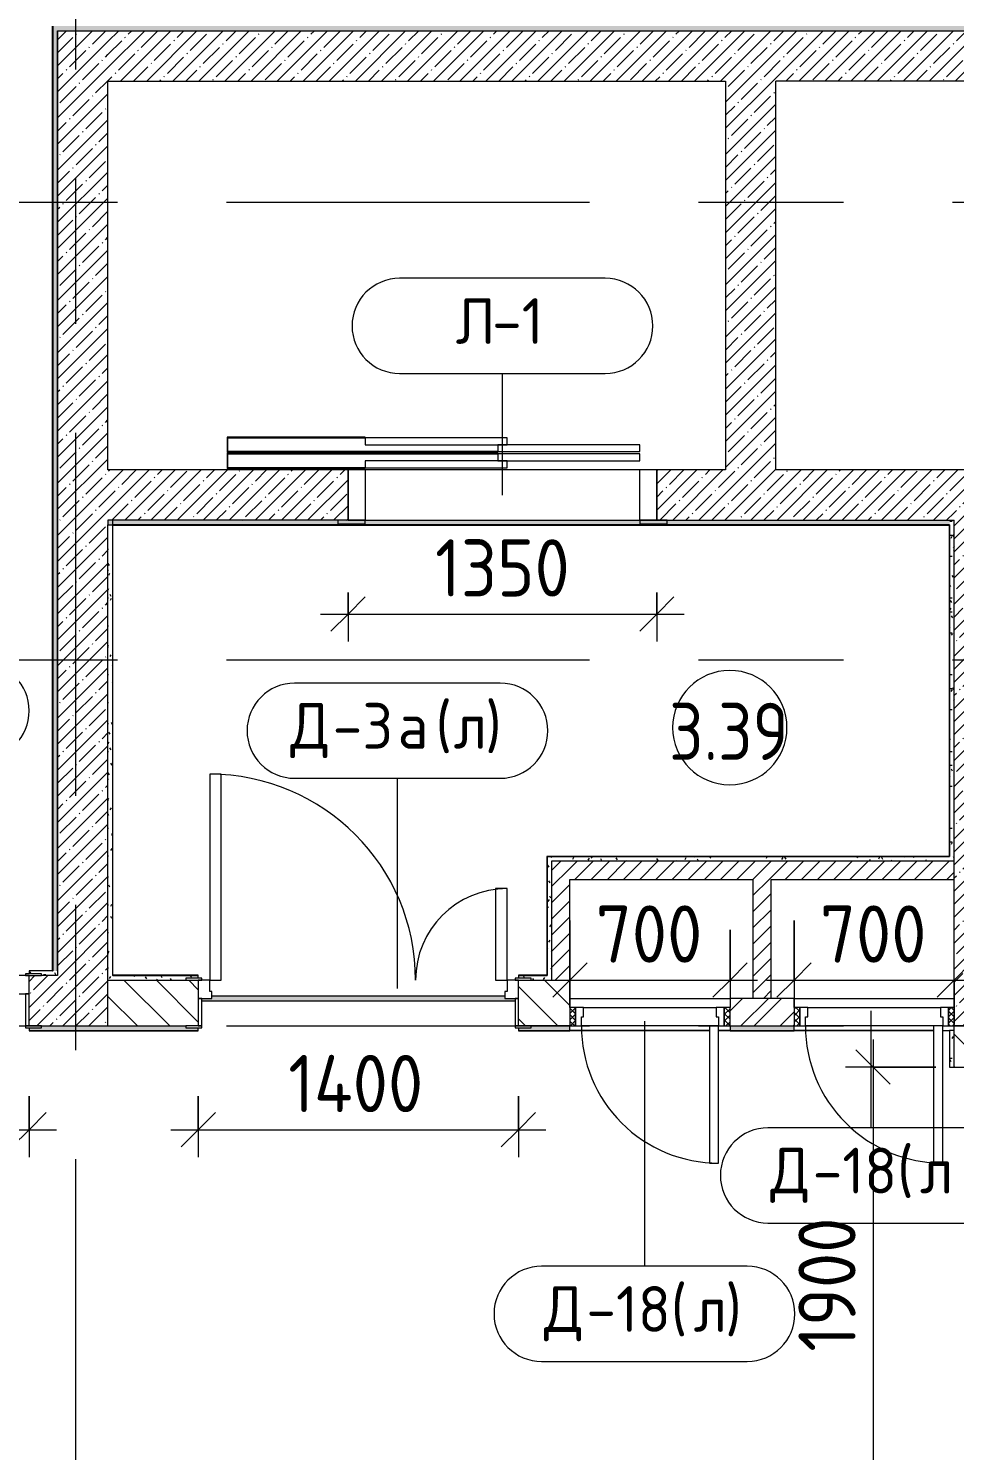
# Model space of a CAD drawing. Header units: millimetres. Extents: x 81382 to 274816, y -8553 to 29000.
# Drawn here: x 94453 to 98502, y 11544 to 17760 of the extents above; entities that cross this region are included whole.
import ezdxf

# ---------------------------------------------------------------- set-up
doc = ezdxf.new("R2010")
doc.units = ezdxf.units.MM
doc.linetypes.add('Осевая', pattern=[3175, 635, -476.25, 1587.5, -476.25])
for name, color, linetype, lineweight in [('A-ANNO-DIMS', 7, 'Continuous', 9), ('A-ANNO-DIMS-100', 7, 'Continuous', 9), ('A-AREA-IDEN', 7, 'Continuous', 9), ('A-DETL', 7, 'Continuous', 9), ('A-DOOR', 7, 'Continuous', 9), ('A-DOOR-FRAM-2', 7, 'Continuous', 9), ('A-DOOR-IDEN', 7, 'Continuous', 9), ('A-WALL', 7, 'Continuous', 9), ('I-WALL', 7, 'Continuous', 9), ('Ограждение', 7, 'Continuous', 9), ('Оси-2', 7, 'Осевая', 9), ('Поручни', 7, 'Continuous', 9)]:
    doc.layers.add(name, color=color, linetype=linetype, lineweight=lineweight)
for name, color, linetype, lineweight, true_color in [('A-DOOR-1', 1, 'Continuous', 9, 0xff0000), ('A-DOOR-2', 1, 'Continuous', 13, 0xff0000), ('A-DOOR-FRAM-1', 1, 'Continuous', 13, 0xff0000), ('A-DOOR-FRAM-3', 1, 'Continuous', 9, 0xff0000), ('A-WALL-1', 7, 'Continuous', 9, 0x3c3c3c), ('A-WALL-FNSH-1', 7, 'Continuous', 9, 0x3c3c3c)]:
    doc.layers.add(name, color=color, linetype=linetype, lineweight=lineweight, true_color=true_color)
doc.styles.add('GOST Common', font='GOST_Common.ttf', dxfattribs={"width": 0.9, "height": 250})
doc.styles.add('GOST Common_1', font='GOST_Common.ttf', dxfattribs={"height": 200})
doc.styles.add('ISOCPEUR', font='isocpeur.ttf', dxfattribs={"width": 0.9, "height": 250})
doc.dimstyles.new('ISO-2_5_0_9К_БОЛЬШОЙ', dxfattribs={"dimscale": 304.8, "dimtxt": 248.995294, "dimasz": 0.492126, "dimexe": 0.393701, "dimexo": 0.984252, "dimgap": 0, "dimtad": 1, "dimdec": 0, "dimrnd": 10, "dimzin": 0, "dimdsep": 46, "dimtxsty": 'ISOCPEUR', "dimblk1": 'OBLIQUE', "dimblk2": 'OBLIQUE', "dimsah": 1, "dimcen": 0.09, "dimdle": 0.393701, "dimazin": 0, "dimtfac": 1, "dimtdec": 4, "dimtix": 1, "dimtmove": 0, "dimatfit": 3, "dimfxl": 1, "dimtvp": 1, "dimtolj": 1, "dimtzin": 0, "dimarcsym": 2})
pattern_1 = [(45, (0, 0), (-57.024626, 57.024626), []), (45, (57.025, 0), (-57.024626, 57.024626), [100.806, -20.161, 3.353, -16.808])]
pattern_2 = [(135, (0, 0), (-70.71068, -70.71068), [])]
pattern_3 = [(45, (0, 0), (-35.35534, 35.35534), [])]
pattern_4 = [(0, (0, 0), (121.92, 30.48), [10.058, -81.382, 10.058, -81.382, -487.68]), (0, (0, 0), (121.92, 30.48), [-182.88, 10.058, -172.822, 10.058, -81.382, -213.36]), (0, (0, 0), (121.92, 30.48), [-457.2, 10.058, -50.902, 10.058, -142.342]), (120, (45.72, 15.24), (-87.356454, 90.345817), [10.058, -81.382, 10.058, -81.382, -487.68]), (120, (45.72, 15.24), (-87.356454, 90.345817), [-182.88, 10.058, -172.822, 10.058, -81.382, -213.36]), (120, (45.72, 15.24), (-87.356454, 90.345817), [-457.2, 10.058, -50.902, 10.058, -142.342]), (240, (60.96, 76.2), (-34.563546, -120.825817), [10.058, -81.382, 10.058, -81.382, -487.68]), (240, (60.96, 76.2), (-34.563546, -120.825817), [-182.88, 10.058, -172.822, 10.058, -81.382, -213.36]), (240, (60.96, 76.2), (-34.563546, -120.825817), [-457.2, 10.058, -50.902, 10.058, -142.342])]

# ---------------------------------------------------------------- blocks, each defined once
blk = doc.blocks.new('110_Дверь_СКБ_2Ст - Д-1_л_Лестничная клетка EIS60 2-32142534-План заполнения дверных проемов 3 этажа в осях 23-33')
at = {"layer": 'A-DOOR-1'}
for centre, radius, start, end in [((662.5, 110), 900, 90, 180), ((-637.5, 110), 400, 360, 90)]:
    blk.add_arc(centre, radius, start, end, dxfattribs=at)
at = {"layer": 'A-DOOR-2'}
for p, q in [((662.5, 1010), (612.5, 1010)), ((612.5, 1010), (612.5, 110)), ((662.5, 110), (662.5, 1010)), ((-637.5, 510), (-637.5, 110)), ((-587.5, 510), (-637.5, 510)), ((-587.5, 110), (-587.5, 510)), ((-637.5, 110), (-587.5, 110)), ((612.5, 110), (662.5, 110))]:
    blk.add_line(p, q, dxfattribs=at)
at = {"layer": 'A-DOOR-FRAM-1'}
for p, q in [((-672.5, 118), (-742.5, 118)), ((-742.5, 118), (-742.5, 110)), ((-742.5, 110), (-672.5, 110)), ((-637.5, 110), (-687.5, 110)), ((-687.5, 110), (-687.5, 30)), ((-672.5, 110), (-672.5, 118)), ((-637.5, 60), (-637.5, 110)), ((662.5, 110), (662.5, 60)), ((712.5, 110), (662.5, 110)), ((767.5, 118), (697.5, 118)), ((697.5, 118), (697.5, 110)), ((697.5, 110), (767.5, 110)), ((712.5, 30), (712.5, 110)), ((767.5, 110), (767.5, 118)), ((-687.5, 30), (-627.5, 30)), ((-672.5, 30), (-687.5, 30)), ((-687.5, 30), (-687.5, -110)), ((-672.5, -110), (-672.5, 30)), ((-627.5, 60), (-637.5, 60)), ((-627.5, 30), (-627.5, 60)), ((662.5, 60), (652.5, 60)), ((652.5, 60), (652.5, 30)), ((652.5, 30), (712.5, 30)), ((712.5, 30), (697.5, 30)), ((697.5, 30), (697.5, -110)), ((712.5, -110), (712.5, 30)), ((-672.5, -110), (-742.5, -110)), ((-742.5, -110), (-742.5, -118)), ((-742.5, -118), (-672.5, -118)), ((-687.5, -110), (-672.5, -110)), ((-672.5, -118), (-672.5, -110)), ((697.5, -110), (712.5, -110)), ((767.5, -110), (697.5, -110)), ((697.5, -110), (697.5, -118)), ((697.5, -118), (767.5, -118)), ((767.5, -118), (767.5, -110))]:
    blk.add_line(p, q, dxfattribs=at)
blk = doc.blocks.new('110_Дверь_СКБ_2Ст - Д-3а 1450x2100h_Лестничная клетка из коридора-32352288-План заполнения дверных проемов 3 этажа в осях 23-33')
at = {"layer": 'A-DOOR-1'}
for centre, radius, start, end in [((-637.5, 100), 900, 0, 90), ((662.5, 100), 400, 90, 180)]:
    blk.add_arc(centre, radius, start, end, dxfattribs=at)
at = {"layer": 'A-DOOR-2'}
for p, q in [((-637.5, 1000), (-637.5, 100)), ((-587.5, 1000), (-637.5, 1000)), ((-587.5, 100), (-587.5, 1000)), ((662.5, 500), (612.5, 500)), ((612.5, 500), (612.5, 100)), ((662.5, 100), (662.5, 500)), ((-637.5, 100), (-587.5, 100)), ((612.5, 100), (662.5, 100))]:
    blk.add_line(p, q, dxfattribs=at)
at = {"layer": 'A-DOOR-FRAM-1'}
for p, q in [((-672.5, 108), (-742.5, 108)), ((-742.5, 108), (-742.5, 100)), ((-742.5, 100), (-672.5, 100)), ((-637.5, 100), (-687.5, 100)), ((-687.5, 100), (-687.5, 20)), ((-672.5, 100), (-672.5, 108)), ((-637.5, 50), (-637.5, 100)), ((662.5, 100), (662.5, 50)), ((712.5, 100), (662.5, 100)), ((767.5, 108), (697.5, 108)), ((697.5, 108), (697.5, 100)), ((697.5, 100), (767.5, 100)), ((712.5, 20), (712.5, 100)), ((767.5, 100), (767.5, 108)), ((-687.5, 20), (-627.5, 20)), ((-672.5, 20), (-687.5, 20)), ((-687.5, 20), (-687.5, -100)), ((-672.5, -100), (-672.5, 20)), ((-627.5, 50), (-637.5, 50)), ((-627.5, 20), (-627.5, 50)), ((662.5, 50), (652.5, 50)), ((652.5, 50), (652.5, 20)), ((652.5, 20), (712.5, 20)), ((712.5, 20), (697.5, 20)), ((697.5, 20), (697.5, -100)), ((712.5, -100), (712.5, 20)), ((-672.5, -100), (-742.5, -100)), ((-742.5, -100), (-742.5, -108)), ((-742.5, -108), (-672.5, -108)), ((-687.5, -100), (-672.5, -100)), ((-672.5, -108), (-672.5, -100)), ((697.5, -100), (712.5, -100)), ((767.5, -100), (697.5, -100)), ((697.5, -100), (697.5, -108)), ((697.5, -108), (767.5, -108)), ((767.5, -108), (767.5, -100))]:
    blk.add_line(p, q, dxfattribs=at)
blk = doc.blocks.new('110_Дверь_СКБ_1Ст - д-18 700x2100h_Технический шкаф ЭОМ и СС-23698042-План заполнения дверных проемов 3 этажа в осях 23-33')
at = {"layer": 'A-DOOR'}
h = blk.add_hatch(dxfattribs=at)
h.set_pattern_fill('FP_23', color=256, style=0, pattern_type=2)
h.set_pattern_definition([(135, (1951.41, 124.685), (-14.14214, -14.14214), []), (225, (1951.41, 124.685), (14.14214, -14.14214), [])])
h.paths.add_polyline_path([(362.5, 60), (337.5, 60), (337.5, -20), (362.5, -20)])
at = {"layer": 'A-DOOR-FRAM-2'}
h = blk.add_hatch(dxfattribs=at)
h.set_pattern_fill('FP_24', color=256, style=0, pattern_type=2)
h.set_pattern_definition([(45, (-171.384, 124.685), (-14.1421, 14.1421), []), (135, (-171.384, 124.685), (-14.1421, -14.1421), [])])
h.paths.add_polyline_path([(-312.5, 60), (-337.5, 60), (-337.5, -20), (-312.5, -20)])
at = {"layer": 'A-DOOR-1'}
blk.add_arc((-287.5, 60), 600, 360, 90, dxfattribs=at)
at = {"layer": 'A-DOOR-2'}
for p, q in [((-287.5, 660), (-287.5, 60)), ((-247.5, 660), (-287.5, 660)), ((-247.5, 60), (-247.5, 660)), ((-287.5, 60), (-247.5, 60))]:
    blk.add_line(p, q, dxfattribs=at)
at = {"layer": 'A-DOOR-FRAM-1'}
for p, q in [((-312.5, 60), (-337.5, 60)), ((-337.5, 60), (-337.5, -20)), ((-287.5, 60), (-312.5, 60)), ((-312.5, 60), (-312.5, -20)), ((-312.5, -20), (-312.5, 60)), ((-287.5, 20), (-287.5, 60)), ((-277.5, 20), (-287.5, 20)), ((-277.5, -20), (-277.5, 20)), ((312.5, 20), (302.5, 20)), ((302.5, 20), (302.5, -20)), ((312.5, 60), (312.5, 20)), ((337.5, 60), (312.5, 60)), ((337.5, -20), (337.5, 60)), ((362.5, 60), (337.5, 60)), ((337.5, 60), (337.5, -20)), ((362.5, -20), (362.5, 60)), ((-337.5, -20), (-312.5, -20)), ((-312.5, -20), (-277.5, -20)), ((302.5, -20), (337.5, -20)), ((337.5, -20), (362.5, -20))]:
    blk.add_line(p, q, dxfattribs=at)
at = {"layer": 'A-DOOR-FRAM-3'}
for p, q in [((-247.5, 60), (312.5, 60)), ((302.5, -20), (-277.5, -20))]:
    blk.add_line(p, q, dxfattribs=at)
blk = doc.blocks.new('DOR_Дверь лифта - 1350х2050h-19118285-План заполнения дверных проемов 3 этажа в осях 23-33')
at = {"layer": 'A-DOOR-1'}
for p, q in [((600, 110), (-600, 110)), ((-600, 110), (-600, -110)), ((600, -110), (600, 110)), ((-600, -110), (600, -110)), ((-20, -120), (-20, -150)), ((600, -120), (-20, -120)), ((600, -150), (600, -120)), ((-600, -150), (-600, -180)), ((20, -150), (-600, -150)), ((-600, -180), (20, -180)), ((-20, -150), (600, -150)), ((20, -180), (20, -150)), ((-600, -190), (-600, -220)), ((20, -190), (-600, -190)), ((-600, -220), (20, -220)), ((-20, -220), (-20, -250)), ((600, -220), (-20, -220)), ((20, -220), (20, -190)), ((600, -250), (600, -220)), ((-20, -250), (600, -250))]:
    blk.add_line(p, q, dxfattribs=at)
at = {"layer": 'A-DOOR-2'}
for p, q in [((-600, 125), (-720, 125)), ((-720, 125), (-720, 110)), ((-600, 110), (-600, 125)), ((720, 125), (600, 125)), ((600, 125), (600, 110)), ((720, 110), (720, 125)), ((-720, 110), (-600, 110)), ((-675, 110), (-675, -110)), ((-600, 110), (-675, 110)), ((675, 110), (600, 110)), ((600, 110), (720, 110)), ((675, -110), (675, 110)), ((-675, -110), (-600, -110)), ((600, -110), (675, -110))]:
    blk.add_line(p, q, dxfattribs=at)
at = {"layer": 'A-DOOR-FRAM-1'}
for p, q in [((600, -117), (600, -120)), ((1203, -117), (600, -117)), ((600, -120), (1200, -120)), ((1200, -120), (1200, -180)), ((1203, -183), (1203, -117)), ((1200, -180), (20, -180)), ((20, -180), (20, -183)), ((20, -183), (1203, -183)), ((1203, -187), (20, -187)), ((20, -187), (20, -190)), ((20, -190), (1200, -190)), ((1200, -190), (1200, -250)), ((1203, -253), (1203, -187)), ((600, -250), (600, -253)), ((1200, -250), (600, -250)), ((600, -253), (1203, -253))]:
    blk.add_line(p, q, dxfattribs=at)
blk = doc.blocks.new('Ограждение - Ограждение-32882318-План заполнения дверных проемов 3 этажа в осях 23-33')
at = {"layer": 'Ограждение'}
blk.add_hatch(color=256, dxfattribs=at).paths.add_polyline_path([(96580, 13510), (96580, 13520), (96535, 13520), (96535, 13530), (95255, 13530), (95255, 13520), (95210, 13520), (95210, 13510), (96545, 13510)])
at = {"layer": 'Поручни'}
for p, q in [((95210, 13510), (96580, 13510)), ((96535, 13530), (95255, 13530))]:
    blk.add_line(p, q, dxfattribs=at)
blk = doc.blocks.new('Марка_Помещения - Номер-25198446-План заполнения дверных проемов 3 этажа в осях 23-33')
at = {"layer": 'A-AREA-IDEN'}
for start, end in [(360, 180), (180, 360)]:
    blk.add_arc((0, 0), 2.5, start, end, dxfattribs=at)
blk = doc.blocks.new('М_двери - Типоразмер_рамка-25223575-План заполнения дверных проемов 3 этажа в осях 23-33')
at = {"layer": 'A-DOOR-IDEN'}
for p, q in [((4.496, 2.08), (-4.496, 2.08)), ((-4.496, -2.08), (4.496, -2.08))]:
    blk.add_line(p, q, dxfattribs=at)
for centre, start, end in [((-4.496, 0), 90, 270), ((4.496, 0), 270, 90)]:
    blk.add_arc(centre, 2.08, start, end, dxfattribs=at)
blk = doc.blocks.new('DIMBLOCK8-План заполнения дверных проемов 3 этажа в осях 23-33')
at = {"layer": 'A-ANNO-DIMS-100'}
for p, q in [((93055, 13092), (93055, 12826.2)), ((93055, 12946.2), (93055, 13092)), ((94455, 13092), (94455, 12826.2)), ((94455, 12946.2), (94455, 13092)), ((92935, 12946.2), (94575, 12946.2))]:
    blk.add_line(p, q, dxfattribs=at)
at = {"layer": 'A-ANNO-DIMS-100', "lineweight": 20}
for p, q in [((93055, 12946.2), (93130, 13021.2)), ((94455, 12946.2), (94530, 13021.2)), ((93055, 12946.2), (92980, 12871.2)), ((94455, 12946.2), (94380, 12871.2))]:
    blk.add_line(p, q, dxfattribs=at)
at = {"layer": 'A-ANNO-DIMS-100', "color": 0, "insert": (93448.5, 13272.9), "char_height": 250, "width": 735.494, "attachment_point": 1, "line_spacing_factor": 1.149209, "style": 'ISOCPEUR'}
blk.add_mtext('1400', dxfattribs=at)
blk = doc.blocks.new('_Oblique')
at = {"color": 0, "linetype": 'ByBlock', "lineweight": -2}
blk.add_line((-0.5, -0.5), (0.5, 0.5), dxfattribs=at)
blk = doc.blocks.new('DIMBLOCK9-План заполнения дверных проемов 3 этажа в осях 23-33')
at = {"layer": 'A-ANNO-DIMS-100'}
for p, q in [((95195, 13092), (95195, 12826.2)), ((95195, 12946.2), (95195, 13092)), ((96595, 13092), (96595, 12826.2)), ((96595, 12946.2), (96595, 13092)), ((95075, 12946.2), (96715, 12946.2))]:
    blk.add_line(p, q, dxfattribs=at)
at = {"layer": 'A-ANNO-DIMS-100', "lineweight": 20}
for p, q in [((95195, 12946.2), (95270, 13021.2)), ((96595, 12946.2), (96670, 13021.2)), ((95195, 12946.2), (95120, 12871.2)), ((96595, 12946.2), (96520, 12871.2))]:
    blk.add_line(p, q, dxfattribs=at)
at = {"layer": 'A-ANNO-DIMS-100', "color": 0, "insert": (95588.5, 13272.9), "char_height": 250, "width": 735.494, "attachment_point": 1, "line_spacing_factor": 1.149209, "style": 'ISOCPEUR'}
blk.add_mtext('1400', dxfattribs=at)
blk = doc.blocks.new('DIMBLOCK10-План заполнения дверных проемов 3 этажа в осях 23-33')
at = {"layer": 'A-ANNO-DIMS-100'}
for p, q in [((96820, 13860), (96820, 13479.9)), ((96820, 13599.9), (96820, 13860)), ((97520, 13820), (97520, 13479.9)), ((97520, 13599.9), (97520, 13820)), ((96700, 13599.9), (97640, 13599.9))]:
    blk.add_line(p, q, dxfattribs=at)
at = {"layer": 'A-ANNO-DIMS-100', "lineweight": 20}
for p, q in [((96820, 13599.9), (96895, 13674.9)), ((97520, 13599.9), (97595, 13674.9)), ((96820, 13599.9), (96745, 13524.9)), ((97520, 13599.9), (97445, 13524.9))]:
    blk.add_line(p, q, dxfattribs=at)
at = {"layer": 'A-ANNO-DIMS-100', "color": 0, "insert": (96933, 13926.5), "char_height": 250, "width": 568.858, "attachment_point": 1, "line_spacing_factor": 1.149209, "style": 'ISOCPEUR'}
blk.add_mtext('700', dxfattribs=at)
blk = doc.blocks.new('DIMBLOCK11-План заполнения дверных проемов 3 этажа в осях 23-33')
at = {"layer": 'A-ANNO-DIMS-100'}
for p, q in [((97800, 13860), (97800, 13479.9)), ((97800, 13599.9), (97800, 13860)), ((98500, 13405.9), (98500, 13719.9)), ((97680, 13599.9), (98620, 13599.9)), ((98500, 13599.9), (98500, 13405.9))]:
    blk.add_line(p, q, dxfattribs=at)
at = {"layer": 'A-ANNO-DIMS-100', "lineweight": 20}
for p, q in [((97800, 13599.9), (97875, 13674.9)), ((98500, 13599.9), (98575, 13674.9)), ((97800, 13599.9), (97725, 13524.9)), ((98500, 13599.9), (98425, 13524.9))]:
    blk.add_line(p, q, dxfattribs=at)
at = {"layer": 'A-ANNO-DIMS-100', "color": 0, "insert": (97913, 13926.5), "char_height": 250, "width": 568.858, "attachment_point": 1, "line_spacing_factor": 1.149209, "style": 'ISOCPEUR'}
blk.add_mtext('700', dxfattribs=at)
blk = doc.blocks.new('DIMBLOCK52-План заполнения дверных проемов 3 этажа в осях 23-33')
at = {"layer": 'A-ANNO-DIMS-100'}
for p, q in [((95850, 15295), (95850, 15080.1)), ((95850, 15200.1), (95850, 15295)), ((97200, 15295), (97200, 15080.1)), ((97200, 15200.1), (97200, 15295)), ((95730, 15200.1), (97320, 15200.1))]:
    blk.add_line(p, q, dxfattribs=at)
at = {"layer": 'A-ANNO-DIMS-100', "lineweight": 20}
for p, q in [((95850, 15200.1), (95925, 15275.1)), ((97200, 15200.1), (97275, 15275.1)), ((95850, 15200.1), (95775, 15125.1)), ((97200, 15200.1), (97125, 15125.1))]:
    blk.add_line(p, q, dxfattribs=at)
at = {"layer": 'A-ANNO-DIMS-100', "color": 0, "insert": (96230.5, 15526.8), "char_height": 250, "width": 706.764, "attachment_point": 1, "line_spacing_factor": 1.149209, "style": 'ISOCPEUR'}
blk.add_mtext('1350', dxfattribs=at)
blk = doc.blocks.new('DIMBLOCK57-План заполнения дверных проемов 3 этажа в осях 23-33')
at = {"layer": 'A-ANNO-DIMS-100'}
for p, q in [((98145.6, 13340), (98145.6, 11200)), ((98420.3, 13220), (98025.6, 13220)), ((98145.6, 13220), (98420.3, 13220)), ((98553.1, 11320), (98025.6, 11320)), ((98145.6, 11320), (98553.1, 11320))]:
    blk.add_line(p, q, dxfattribs=at)
at = {"layer": 'A-ANNO-DIMS-100', "lineweight": 20}
for p, q in [((98145.6, 13220), (98070.6, 13295)), ((98145.6, 13220), (98220.6, 13145)), ((98145.6, 11320), (98070.6, 11395)), ((98145.6, 11320), (98220.6, 11245))]:
    blk.add_line(p, q, dxfattribs=at)
at = {"layer": 'A-ANNO-DIMS-100', "color": 0, "insert": (97819, 11975.5), "char_height": 250, "width": 706.764, "attachment_point": 1, "rotation": 90, "line_spacing_factor": 1.149209, "style": 'ISOCPEUR'}
blk.add_mtext('1900', dxfattribs=at)

msp = doc.modelspace()

# ---------------------------------------------------------------- hatches: boundary and pattern name
at = {"layer": 'I-WALL'}
h = msp.add_hatch(dxfattribs=at)
h.set_pattern_fill('FP_35', color=256, style=0, pattern_type=2)
h.set_pattern_definition(pattern_4)
h.paths.add_polyline_path([(94560, 13640), (94580, 13640), (94580, 17770), (94560, 17770), (94560, 13641)])
h = msp.add_hatch(dxfattribs=at)
h.set_pattern_fill('FP_35', color=256, style=0, pattern_type=2)
h.set_pattern_definition(pattern_4)
h.paths.add_polyline_path([(100560, 17750), (100560, 17770), (94580, 17770), (94580, 17750), (99807.7, 17750)])
h = msp.add_hatch(dxfattribs=at)
h.set_pattern_fill('FP_4', color=256, style=0, pattern_type=2)
h.set_pattern_definition(pattern_1)
h.paths.add_polyline_path([(94580, 13620), (94800, 13620), (94800, 17750), (94580, 17750), (94580, 13640)])
h = msp.add_hatch(dxfattribs=at)
h.set_pattern_fill('FP_4', color=256, style=0, pattern_type=2)
h.set_pattern_definition(pattern_1)
h.paths.add_polyline_path([(100580, 17530), (100580, 17750), (94800, 17750), (94800, 17530), (99807.7, 17530)])
h = msp.add_hatch(dxfattribs=at)
h.set_pattern_fill('FP_4', color=256, style=0, pattern_type=2)
h.set_pattern_definition(pattern_1)
h.paths.add_polyline_path([(97500, 15830), (97720, 15830), (97720, 17530), (97500, 17530), (97500, 16962.6)])
h = msp.add_hatch(dxfattribs=at)
h.set_pattern_fill('FP_4', color=256, style=0, pattern_type=2)
h.set_pattern_definition(pattern_1)
h.paths.add_polyline_path([(98480, 15610), (98500, 15610), (98500, 15830), (97200, 15830), (97200, 15610), (97263.4, 15610)])
h.paths.add_polyline_path([(95850, 15610), (95850, 15830), (94800, 15830), (94800, 15610), (94820, 15610)])
h = msp.add_hatch(dxfattribs=at)
h.set_pattern_fill('FP_4', color=256, style=0, pattern_type=2)
h.set_pattern_definition(pattern_1)
h.paths.add_polyline_path([(98535.5, 13620), (98720, 13620), (98720, 15830), (98500, 15830), (98500, 13620)])
h = msp.add_hatch(dxfattribs=at)
h.set_pattern_fill('FP_35', color=256, style=0, pattern_type=2)
h.set_pattern_definition(pattern_4)
h.paths.add_polyline_path([(94800, 13600), (94820, 13600), (94820, 15610), (94800, 15610), (94800, 13620)])
h = msp.add_hatch(dxfattribs=at)
h.set_pattern_fill('FP_35', color=256, style=0, pattern_type=2)
h.set_pattern_definition(pattern_4)
h.paths.add_polyline_path([(98480, 15590), (98480, 15610), (94800, 15610), (94800, 15590), (97263.4, 15590)])
h = msp.add_hatch(dxfattribs=at)
h.set_pattern_fill('FP_35', color=256, style=0, pattern_type=2)
h.set_pattern_definition(pattern_4)
h.paths.add_polyline_path([(98500, 14140), (98500, 15610), (98480, 15610), (98480, 14140)])
h = msp.add_hatch(dxfattribs=at)
h.set_pattern_fill('FP_35', color=256, style=0, pattern_type=2)
h.set_pattern_definition(pattern_4)
h.paths.add_polyline_path([(96740, 13620), (96740, 14140), (96720, 14140), (96720, 13620)])
h = msp.add_hatch(dxfattribs=at)
h.set_pattern_fill('FP_35', color=256, style=0, pattern_type=2)
h.set_pattern_definition(pattern_4)
h.paths.add_polyline_path([(98500, 14120), (98500, 14140), (96740, 14140), (96740, 14120), (97263.4, 14120)])
h = msp.add_hatch(dxfattribs=at)
h.set_pattern_fill('FP_5', color=256, style=0, pattern_type=2)
h.set_pattern_definition(pattern_3)
h.paths.add_polyline_path([(96820, 13600), (96820, 14120), (96740, 14120), (96740, 13600)])
h = msp.add_hatch(dxfattribs=at)
h.set_pattern_fill('FP_5', color=256, style=0, pattern_type=2)
h.set_pattern_definition(pattern_3)
h.paths.add_polyline_path([(98500, 14040), (98500, 14120), (96820, 14120), (96820, 14040), (97700, 14040)])
h = msp.add_hatch(dxfattribs=at)
h.set_pattern_fill('FP_5', color=256, style=0, pattern_type=2)
h.set_pattern_definition(pattern_3)
h.paths.add_polyline_path([(97700, 13520), (97700, 14040), (97620, 14040), (97620, 13520)])
h = msp.add_hatch(dxfattribs=at)
h.set_pattern_fill('FP_4', color=256, style=0, pattern_type=2)
h.set_pattern_definition(pattern_1)
h.paths.add_polyline_path([(94510, 13400), (94800, 13400), (94800, 13620), (94455, 13620), (94455, 13400)])
h.paths.add_polyline_path([(93000, 13400), (93055, 13400), (93055, 13620), (92810, 13620), (92810, 13400)])
h = msp.add_hatch(dxfattribs=at)
h.set_pattern_fill('FP_35', color=256, style=0, pattern_type=2)
h.set_pattern_definition(pattern_4)
h.paths.add_polyline_path([(94580, 13620), (94580, 13640), (94455, 13640), (94455, 13628), (94510, 13628), (94510, 13620)])
h.paths.add_polyline_path([(93053, 13628), (93055, 13628), (93055, 13640), (93030, 13640), (93030, 13628), (93047, 13628)])
h = msp.add_hatch(dxfattribs=at)
h.set_pattern_fill('FP_35', color=256, style=0, pattern_type=2)
h.set_pattern_definition(pattern_4)
h.paths.add_polyline_path([(96740, 13600), (96740, 13620), (96595, 13620), (96595, 13608), (96650, 13608), (96650, 13600)])
h.paths.add_polyline_path([(95140, 13600), (95140, 13608), (95195, 13608), (95195, 13620), (94820, 13620), (94820, 13600)])
h = msp.add_hatch(dxfattribs=at)
h.set_pattern_fill('FP_4', color=256, style=0, pattern_type=2)
h.set_pattern_definition(pattern_1)
h.paths.add_polyline_path([(99650, 13400), (99650, 13620), (98500, 13620), (98500, 13400), (99620, 13400)])
h = msp.add_hatch(dxfattribs=at)
h.set_pattern_fill('FP_3', color=256, style=0, pattern_type=2)
h.set_pattern_definition(pattern_2)
h.paths.add_polyline_path([(96595, 13400), (96820, 13400), (96820, 13600), (96595, 13600), (96595, 13501.8)])
h.paths.add_polyline_path([(95195, 13400), (95195, 13600), (94800, 13600), (94800, 13400), (95140, 13400)])
h = msp.add_hatch(dxfattribs=at)
h.set_pattern_fill('FP_9', color=256, style=0, pattern_type=2)
h.set_pattern_definition([(45, (0, 0), (-85.53659, 85.53659), []), (45, (57.02, 0), (-85.53659, 85.53659), [])])
h.paths.add_polyline_path([(97520, 13400), (97800, 13400), (97800, 13520), (97520, 13520), (97520, 13480)])
h = msp.add_hatch(dxfattribs=at)
h.set_pattern_fill('FP_35', color=256, style=0, pattern_type=2)
h.set_pattern_definition(pattern_4)
h.paths.add_polyline_path([(97800, 13380), (97800, 13400), (97520, 13400), (97520, 13380)])
h.paths.add_polyline_path([(96820, 13380), (96820, 13400), (96650, 13400), (96650, 13392), (96595, 13392), (96595, 13380), (96650, 13380)])
h.paths.add_polyline_path([(95195, 13380), (95195, 13392), (95140, 13392), (95140, 13400), (94510, 13400), (94510, 13392), (94455, 13392), (94455, 13380), (95140, 13380)])
h.paths.add_polyline_path([(92280, 13380), (93055, 13380), (93055, 13392), (93000, 13392), (93000, 13400), (92280, 13400), (92280, 13392), (92250, 13392), (92250, 13380)])
h.paths.add_polyline_path([(89420, 13380), (89450, 13380), (89450, 13392), (89420, 13392), (89420, 13400), (88200, 13400), (88200, 13380)])
h.paths.add_polyline_path([(90400, 13380), (91300, 13380), (91300, 13392), (91270, 13392), (91270, 13400), (90430, 13400), (90430, 13392), (90400, 13392)])
h.paths.add_polyline_path([(87318.4, 13380), (87500, 13380), (87500, 13400), (87318.4, 13400)])
h.paths.add_polyline_path([(86618.4, 13380), (86618.4, 13400), (86090, 13400), (86090, 13392), (86060, 13392), (86060, 13380), (86090, 13380)])
h.paths.add_polyline_path([(84991, 13380), (85110, 13380), (85110, 13392), (85080, 13392), (85080, 13400), (84990, 13400), (84990, 13380)])
h = msp.add_hatch(dxfattribs=at)
h.set_pattern_fill('FP_35', color=256, style=0, pattern_type=2)
h.set_pattern_definition(pattern_4)
h.paths.add_polyline_path([(98500, 13220), (98500, 13380), (98480, 13380), (98480, 13220)])
h = msp.add_hatch(dxfattribs=at)
h.set_pattern_fill('FP_3', color=256, style=0, pattern_type=2)
h.set_pattern_definition(pattern_2)
h.paths.add_polyline_path([(98500, 10600), (98700, 10600), (98700, 11320), (98500, 11320)])
h.paths.add_polyline_path([(98535.5, 13220), (98700, 13220), (98700, 13400), (98500, 13400), (98500, 13220)])

# ---------------------------------------------------------------- linework, layer by layer
at = {"layer": 'A-DETL'}
msp.add_line((98500, 13220), (99400, 13220), dxfattribs=at)
at = {"layer": 'A-DOOR-IDEN'}
for p, q in [((96525, 15720), (96525, 16251.8)), ((96066.1, 13563.2), (96066.1, 14482.2)), ((98136.1, 13465.1), (98135.4, 12954.2)), ((97145.8, 13420.5), (97145.8, 12349.2))]:
    msp.add_line(p, q, dxfattribs=at)
at = {"layer": 'A-WALL'}
for p, q in [((94560, 13640), (94560, 17770)), ((94580, 17750), (94580, 13620)), ((94580, 17750), (100580, 17750)), ((94580, 13640), (94580, 17750)), ((94820, 15610), (94820, 13620)), ((97125, 15610), (98500, 15610)), ((98500, 13480), (98500, 15610)), ((94800, 13400), (94800, 15590)), ((96720, 14140), (98480, 14140)), ((94560, 13640), (94455, 13640)), ((94580, 13620), (94510, 13620)), ((96595, 13620), (96720, 13620)), ((94800, 13600), (95140, 13600)), ((96650, 13600), (96820, 13600)), ((94510, 13400), (95140, 13400)), ((96820, 13400), (96650, 13400)), ((97520, 13400), (97800, 13400)), ((98500, 13220), (98500, 13400))]:
    msp.add_line(p, q, dxfattribs=at)
at = {"layer": 'A-WALL-1'}
for p, q in [((94800, 15830), (94800, 17530)), ((94800, 17530), (97500, 17530)), ((97500, 17530), (97500, 15830)), ((97720, 15830), (97720, 17530)), ((100800, 17530), (97720, 17530)), ((95850, 15830), (94800, 15830)), ((95850, 15610), (95850, 15830)), ((97500, 15830), (97200, 15830)), ((97200, 15830), (97200, 15610)), ((98720, 15830), (97720, 15830)), ((95925, 15610), (94800, 15610)), ((94800, 15590), (94820, 15590)), ((98480, 15590), (98480, 15589)), ((96720, 14140), (96720, 13620)), ((96740, 14120), (96740, 13600)), ((98500, 14120), (96740, 14120)), ((96820, 13480), (96820, 14040)), ((96820, 14040), (97620, 14040)), ((97620, 14040), (97620, 13520)), ((97700, 14040), (98500, 14040)), ((97700, 13520), (97700, 14040)), ((94455, 13640), (94455, 13628)), ((94821, 13620), (94820, 13620)), ((95195, 13608), (95195, 13620)), ((96595, 13620), (96595, 13608)), ((97800, 13520), (97520, 13520)), ((97520, 13520), (97520, 13480)), ((97800, 13480), (97800, 13520)), ((94455, 13392), (94455, 13380)), ((94455, 13380), (95195, 13380)), ((95195, 13380), (95195, 13392)), ((96595, 13392), (96595, 13380)), ((96595, 13380), (96820, 13380)), ((96820, 13380), (96820, 13400)), ((97520, 13400), (97520, 13380)), ((97520, 13380), (97800, 13380)), ((97800, 13380), (97800, 13400)), ((98480, 13380), (98480, 13220)), ((98500, 13380), (98480, 13380)), ((98700, 13400), (98500, 13400)), ((99620, 13400), (98500, 13400)), ((98480, 13220), (98720, 13220))]:
    msp.add_line(p, q, dxfattribs=at)
at = {"layer": 'A-WALL-FNSH-1'}
for p, q in [((98480, 15590), (94820, 15590)), ((94820, 15589), (98479, 15589)), ((94821, 13621), (94821, 15590)), ((98479, 15589), (98479, 14141)), ((98480, 14140), (98480, 15589)), ((98479, 14141), (96719, 14141)), ((96719, 14141), (96719, 13621)), ((94558, 13641), (94455, 13641)), ((94455, 13641), (94455, 13640)), ((95195, 13621), (94821, 13621)), ((94821, 13620), (95195, 13620)), ((95195, 13620), (95195, 13621)), ((96719, 13621), (96595, 13621)), ((96595, 13621), (96595, 13620)), ((94455, 13380), (94455, 13379)), ((94455, 13379), (95195, 13379)), ((95195, 13379), (95195, 13380)), ((96595, 13380), (96595, 13379)), ((96595, 13379), (96820, 13379)), ((96820, 13379), (96820, 13380)), ((97520, 13380), (97520, 13379)), ((97520, 13379), (97800, 13379)), ((97800, 13379), (97800, 13380)), ((98480, 13380), (98479, 13380)), ((98479, 13379), (98479, 13220)), ((98479, 13220), (98480, 13220))]:
    msp.add_line(p, q, dxfattribs=at)
at = {"layer": 'I-WALL'}
for p, q in [((94558, 13641), (94558, 17770.5)), ((94559, 17770.5), (94559, 13641)), ((94800, 15610), (94800, 15590)), ((94558, 13641), (94559, 13641)), ((96820, 13520), (97520, 13520)), ((97800, 13520), (98500, 13520)), ((97430, 13380), (96820, 13380)), ((97430, 13379), (96820, 13379)), ((97520, 13380), (97470, 13380)), ((97520, 13379), (97470, 13379)), ((98410, 13380), (97800, 13380)), ((98410, 13379), (97800, 13379)), ((98450, 13380), (98479, 13380)), ((98479, 13379), (98450, 13379)), ((98479, 13380), (98479, 13379))]:
    msp.add_line(p, q, dxfattribs=at)
at = {"layer": 'Оси-2'}
for p, q in [((94660, 593.7), (94660, 18900)), ((84681.8, 17000), (122730, 17000)), ((84681.8, 15000), (122160, 15000)), ((84681.8, 13400), (122130, 13400))]:
    msp.add_line(p, q, dxfattribs=at)

# ---------------------------------------------------------------- block references
at = {"layer": 'A-AREA-IDEN', "xscale": 99.99999999999993, "yscale": 99.99999999999993, "zscale": 99.99999999999993}
msp.add_blockref('Марка_Помещения - Номер-25198446-План заполнения дверных проемов 3 этажа в осях 23-33', (97519.1, 14703.7), dxfattribs=at)
at = {"layer": 'A-DOOR-1', "rotation": 180}
for name, p in [('DOR_Дверь лифта - 1350х2050h-19118285-План заполнения дверных проемов 3 этажа в осях 23-33', (96525, 15720)), ('110_Дверь_СКБ_1Ст - д-18 700x2100h_Технический шкаф ЭОМ и СС-23698042-План заполнения дверных проемов 3 этажа в осях 23-33', (97182.5, 13460)), ('110_Дверь_СКБ_1Ст - д-18 700x2100h_Технический шкаф ЭОМ и СС-23698042-План заполнения дверных проемов 3 этажа в осях 23-33', (98162.5, 13460))]:
    msp.add_blockref(name, p, dxfattribs=at)
at = {"layer": 'A-DOOR-1'}
for name, p in [('110_Дверь_СКБ_2Ст - Д-1_л_Лестничная клетка EIS60 2-32142534-План заполнения дверных проемов 3 этажа в осях 23-33', (93742.5, 13510)), ('110_Дверь_СКБ_2Ст - Д-3а 1450x2100h_Лестничная клетка из коридора-32352288-План заполнения дверных проемов 3 этажа в осях 23-33', (95882.5, 13500))]:
    msp.add_blockref(name, p, dxfattribs=at)
at = {"layer": 'A-DOOR-IDEN', "xscale": 99.99999999999993, "yscale": 99.99999999999993, "zscale": 99.99999999999993}
for p in [(96525, 16459.8), (93798.1, 14777.4), (96066.1, 14690.3), (98135.4, 12746.2), (97145.8, 12141.2)]:
    msp.add_blockref('М_двери - Типоразмер_рамка-25223575-План заполнения дверных проемов 3 этажа в осях 23-33', p, dxfattribs=at)
at = {"layer": 'Поручни'}
msp.add_blockref('Ограждение - Ограждение-32882318-План заполнения дверных проемов 3 этажа в осях 23-33', (0, 0), dxfattribs=at)

# ---------------------------------------------------------------- texts
at = {"layer": 'A-AREA-IDEN', "insert": (97253.4, 14812.3), "char_height": 250, "width": 663.797, "attachment_point": 1, "style": 'GOST Common'}
msp.add_mtext('3.39', dxfattribs=at)
at = {"layer": 'A-DOOR-IDEN', "char_height": 200, "attachment_point": 1, "style": 'GOST Common_1'}
for s, insert, width in [('\\fGOST Common|b0|i0|c204|p34|;Л', (96320.8, 16581.1), 192.405), ('-1', (96479.5, 16581.1), 296.624), ('\\fGOST Common|b0|i0|c204|p34|;Д', (95597.4, 14811.5), 224.472), ('-3', (95782.6, 14811.5), 344.726), ('\\fGOST Common|b0|i0|c204|p34|;(', (96232.4, 14811.5), 96.202), ('\\fGOST Common|b0|i0|c204|p34|;)', (96450.7, 14811.5), 96.202), ('\\fGOST Common|b0|i0|c204|p34|;а', (96067, 14811.5), 200.422), ('\\fGOST Common|b0|i0|c204|p34|;л', (96311.8, 14811.5), 168.354), ('-18(', (97881.3, 12867.4), 569.198), ('\\fGOST Common|b0|i0|c204|p34|;Д', (97696.1, 12867.4), 224.472), ('\\fGOST Common|b0|i0|c204|p34|;л', (98351, 12867.4), 168.354), ('\\fGOST Common|b0|i0|c204|p34|;Д', (96706.5, 12262.4), 224.472), ('-18(', (96891.7, 12262.4), 569.198), ('\\fGOST Common|b0|i0|c204|p34|;)', (97500.3, 12262.4), 96.202), ('\\fGOST Common|b0|i0|c204|p34|;л', (97361.3, 12262.4), 168.354)]:
    msp.add_mtext(s, dxfattribs=dict(at, insert=insert, width=width))

# ---------------------------------------------------------------- dimensions: what is measured, and where the dimension line sits
at = {"layer": 'A-ANNO-DIMS'}
for base, p1, p2, override, picture, middle in [((97200, 15200.1), (95850, 15595), (97200, 15595), {"dimpost": '<>', "dimfxl": 1350}, 'DIMBLOCK52-План заполнения дверных проемов 3 этажа в осях 23-33', (96525, 15325.1)), ((97520, 13599.9), (96820, 13560), (97520, 13520), {"dimpost": '<>', "dimfxl": 701.141926}, 'DIMBLOCK10-План заполнения дверных проемов 3 этажа в осях 23-33', (97170, 13724.9)), ((98500, 13599.9), (97800, 13560), (98500, 13705.9), {"dimpost": '<>', "dimfxl": 715.047516}, 'DIMBLOCK11-План заполнения дверных проемов 3 этажа в осях 23-33', (98150, 13724.9)), ((94455, 12946.2), (93055, 13392), (94455, 13392), {"dimpost": '<>', "dimfxl": 1400}, 'DIMBLOCK8-План заполнения дверных проемов 3 этажа в осях 23-33', (93755, 13071.2)), ((96595, 12946.2), (95195, 13392), (96595, 13392), {"dimpost": '<>', "dimfxl": 1400}, 'DIMBLOCK9-План заполнения дверных проемов 3 этажа в осях 23-33', (95895, 13071.2))]:
    dim = msp.add_linear_dim(base=base, p1=p1, p2=p2, dimstyle='ISO-2_5_0_9К_БОЛЬШОЙ', override=override, dxfattribs=at)
    dim.commit()
    dim.dimension.update_dxf_attribs({"geometry": picture, "text_midpoint": middle})
dim = msp.add_linear_dim(base=(98145.6, 11320), p1=(98720.3, 13220), p2=(98853.1, 11320), angle=90, dimstyle='ISO-2_5_0_9К_БОЛЬШОЙ', override={"dimpost": '<>', "dimfxl": 1904.635405}, dxfattribs=at)
dim.commit()
dim.dimension.update_dxf_attribs({"geometry": 'DIMBLOCK57-План заполнения дверных проемов 3 этажа в осях 23-33', "text_midpoint": (98020.6, 12270)})

doc.saveas('drawing.dxf')
